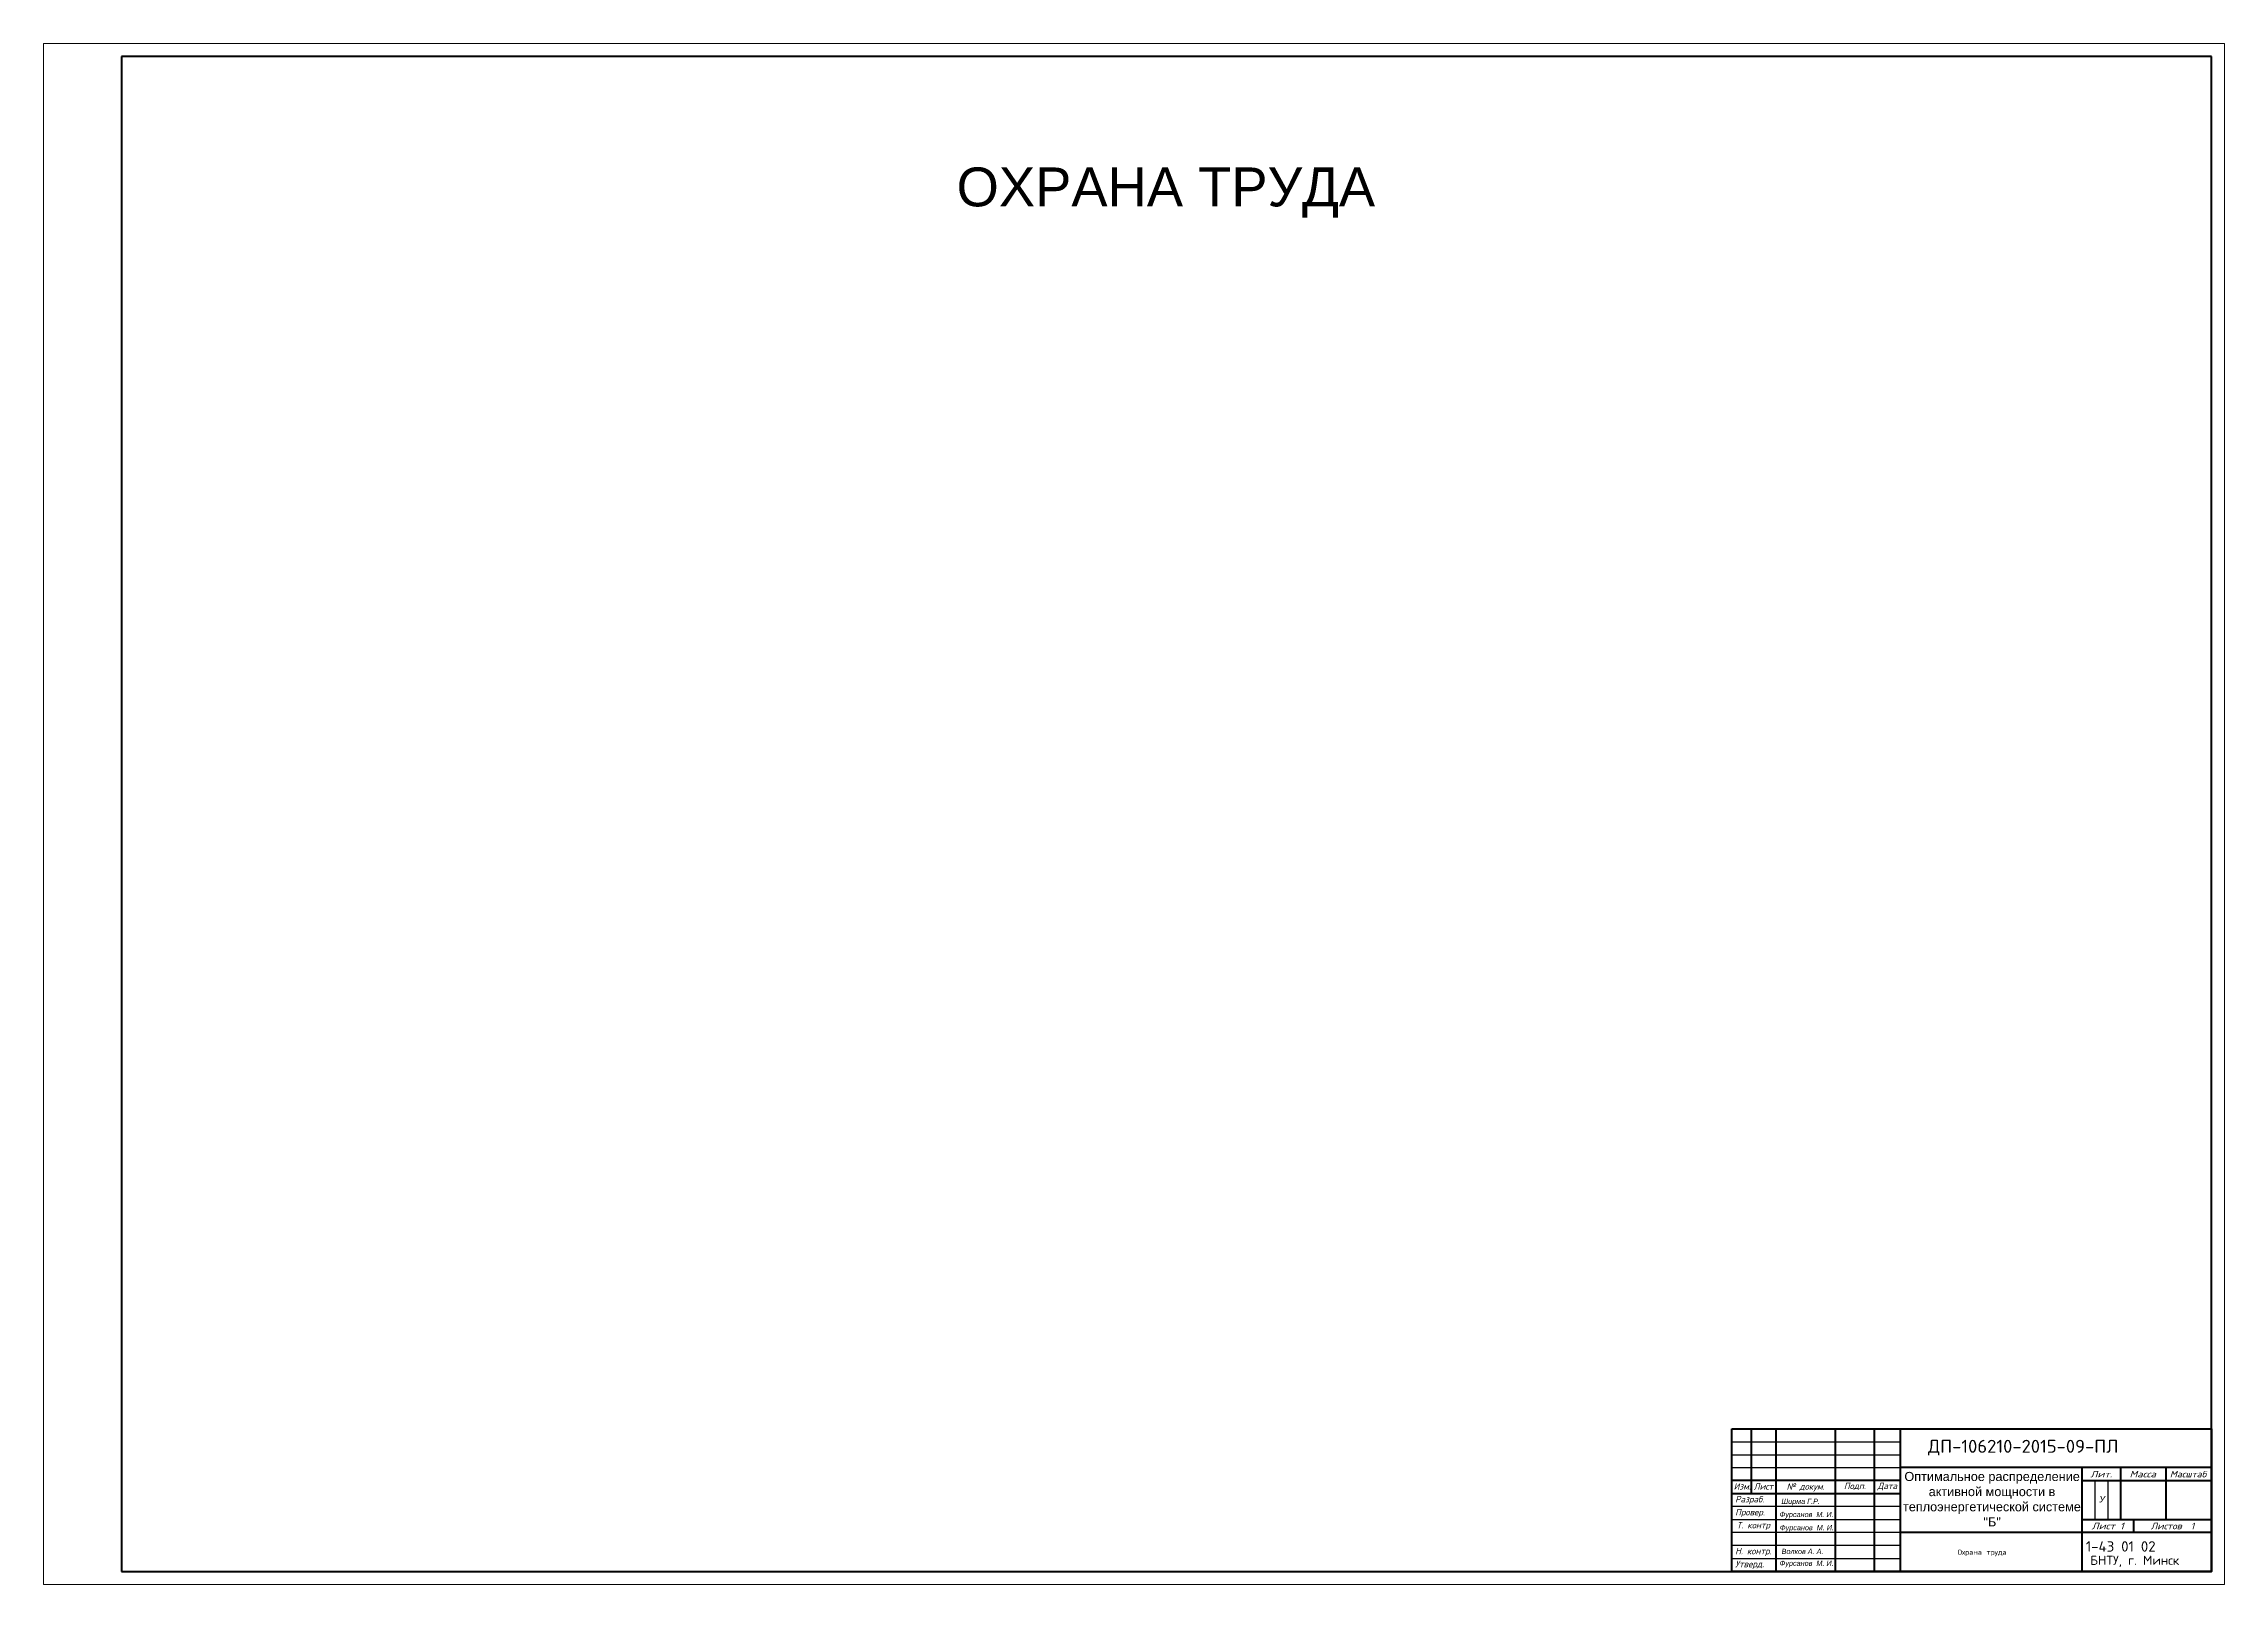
# Model space of a CAD drawing. Header units: millimetres. Extents: x 31864 to 38981, y -7739 to -6115.
# Drawn here: x 38140 to 38981, y -7733 to -7139 of the extents above; entities that cross this region are included whole.
import ezdxf

# ---------------------------------------------------------------- set-up
doc = ezdxf.new("R2010")
doc.units = ezdxf.units.MM
doc.layers.add('6', color=5, linetype='Continuous')
doc.styles.get("Standard").update_dxf_attribs({"font": 'txt.shx', "height": 25})
doc.styles.add('Standart', font='txt.shx', dxfattribs={"width": 0.75, "height": 2.5})
doc.styles.add('STYLE1', font='romans.shx')

msp = doc.modelspace()

# ---------------------------------------------------------------- linework, layer by layer
at = {"lineweight": 9}
for p, q in [((38981.02, -7139.43), (38140.02, -7139.43)), ((38140.02, -7139.43), (38140.02, -7733.43)), ((38981.02, -7733.43), (38981.02, -7139.43)), ((38140.02, -7733.43), (38981.02, -7733.43))]:
    msp.add_line(p, q, dxfattribs=at)
at = {"lineweight": 100}
for p, q in [((38976.02, -7144.43), (38170.02, -7144.43)), ((38976.02, -7728.43), (38976.02, -7144.43)), ((38798.54, -7673.43), (38798.54, -7698.43)), ((38976.02, -7688.42), (38856.02, -7688.43)), ((38946.02, -7708.43), (38946.02, -7713.43)), ((38976.02, -7713.43), (38856.02, -7713.43)), ((38170.02, -7728.46), (38976.02, -7728.43))]:
    msp.add_line(p, q, dxfattribs=at)
at = {"lineweight": 100, "ltscale": 0.3}
msp.add_line((38170.02, -7144.43), (38170.02, -7728.46), dxfattribs=at)
at = {"lineweight": 30}
for p, q in [((38791.02, -7688.43), (38856.02, -7688.43)), ((38931.02, -7693.42), (38931.02, -7708.43)), ((38936.02, -7693.42), (38936.02, -7708.43)), ((38856.02, -7713.43), (38791.02, -7713.43))]:
    msp.add_line(p, q, dxfattribs=at)
msp.add_line((38931.03, -7693.42), (38936.15, -7693.42))
at = {"lineweight": 100}
for points in [[(38791.02, -7673.43), (38976.02, -7673.43), (38976.02, -7728.43), (38791.02, -7728.43), (38791.02, -7673.43)], [(38808.02, -7673.43), (38808.02, -7728.43)], [(38831.02, -7728.43), (38831.02, -7673.43)], [(38846.02, -7673.43), (38846.02, -7728.43)], [(38856.02, -7673.43), (38856.02, -7728.43)], [(38856.02, -7693.43), (38791.02, -7693.43)], [(38926.02, -7688.43), (38926.02, -7728.43)], [(38926.02, -7693.42), (38976.02, -7693.42)], [(38941.02, -7688.43), (38941.02, -7708.43)], [(38958.52, -7708.43), (38958.52, -7688.43)], [(38791.02, -7698.43), (38856.03, -7698.43)], [(38926.02, -7708.43), (38976.02, -7708.43)]]:
    msp.add_lwpolyline(points, dxfattribs=at)
at = {"lineweight": 30}
for points in [[(38791.02, -7678.43), (38856.02, -7678.43)], [(38791.02, -7683.43), (38856.02, -7683.43)], [(38856.02, -7703.43), (38791.02, -7703.43)], [(38791.02, -7708.43), (38856.02, -7708.43)], [(38856.02, -7718.43), (38791.02, -7718.43), (38791.02, -7723.43), (38856.02, -7723.43)]]:
    msp.add_lwpolyline(points, dxfattribs=at)

# ---------------------------------------------------------------- texts
at = {"insert": (38211.89, -7187.17), "char_height": 15, "attachment_point": 1, "line_spacing_factor": 0.6, "style": 'Standart'}
msp.add_mtext_dynamic_manual_height_columns('\\pi280.22;{\\fArial|b0|i0|c204|p34;\\W1;ОХРАНА ТРУДА }', width=720.8731, gutter_width=401.51, heights=[21.69], dxfattribs=at)
at = {"color": 7, "linetype": 'Continuous', "char_height": 2.5}
for s, insert, width, attachment_point in [('{\\fISOCPEUR|b0|i1|c204|p34;Изм.}', (38791.78, -7695.65), 6.6191, 4), ('{\\fISOCPEUR|b0|i1|c204|p34;Лист}', (38803.25, -7695.65), 10, 5), ('{\\fISOCPEUR|b0|i1|c204|p34;№ докум\\fISOCPEUR|b0|i1|c0|p34;.}', (38819.52, -7696.02), 23, 5), ('{\\fISOCPEUR|b0|i1|c204|p34;Подп.}', (38838.52, -7695.65), 15, 5), ('{\\fISOCPEUR|b0|i1|c204|p34;Дата}', (38851.02, -7695.72), 10, 5), ('{\\fISOCPEUR|b0|i1|c204|p34;\\W1.2;Лит.}', (38933.52, -7690.93), 15, 5), ('{\\fISOCPEUR|b0|i1|c204|p34;\\W1.2;Масса}', (38949.52, -7690.93), 17, 5), ('{\\fISOCPEUR|b0|i1|c204|p34;\\W1.1;Масштаб}', (38967.02, -7690.93), 18, 5), ('{\\fISOCPEUR|b0|i1|c204|p34;Разраб.}', (38792.35, -7700.93), 16.6191, 4), ('{\\fArial|b0|i1|c204|p34;У}', (38932.77, -7699.33), 16.4217, 1), ('{\\fISOCPEUR|b0|i1|c204|p34;Провер.}', (38792.35, -7705.93), 16.6191, 4), ('{\\fISOCPEUR|b0|i1|c204|p34;Т. контр}', (38792.95, -7710.93), 16.0186, 4), ('{\\fISOCPEUR|b0|i1|c204|p34;\\W1.2;Лист 1 \\W1;  }', (38936.02, -7710.93), 20, 5), ('{\\fISOCPEUR|b0|i1|c204|p34;\\W1.1;Листов  1   }', (38961.02, -7710.93), 30, 5), ('{\\fISOCPEUR|b0|i1|c204|p34;Н. контр.}', (38792.35, -7720.93), 16.6191, 4), ('{\\fISOCPEUR|b0|i1|c204|p34;Утверд.}', (38792.35, -7725.93), 16.6191, 4)]:
    msp.add_mtext(s, dxfattribs=dict(at, insert=insert, width=width, attachment_point=attachment_point))
at = {"style": 'Standart'}
for s, width, heights, insert, char_height, attachment_point in [('\\pi0.49831;{\\fArial|b0|i0|c204|p34;\\W1;Оптимальное распределение \\P\\pi9.8798;активной мощности в \\P\\pi-0.044839;теплоэнергетической системе \\P\\pi30.998;"Б"}', 68.2224, [22.93], (38857.12, -7711.08), 3.5, 7), ('{\\W1;Охрана труда}', 41.0985, [0], (38878.1, -7720.01), 2, 1)]:
    msp.add_mtext_dynamic_manual_height_columns(s, width=width, gutter_width=12.5, heights=heights, dxfattribs=dict(at, insert=insert, char_height=char_height, attachment_point=attachment_point))
at = {"linetype": 'Continuous', "char_height": 2, "attachment_point": 1}
for s, insert, width in [('{\\fArial|b0|i1|c204|p34;Ширма Г.Р.}', (38810.21, -7700.41), 19.7662), ('{\\fArial|b0|i1|c204|p34;Фурсанов  М. И.}', (38809.46, -7705.47), 23.7688), ('{\\fArial|b0|i1|c204|p34;Фурсанов  М. И.}', (38809.59, -7710.55), 23.7688), ('{\\fArial|b0|i1|c204|p34;Волков А. А.}', (38810.27, -7719.72), 23.7688), ('{\\fArial|b0|i1|c204|p34;Фурсанов  М. И.}', (38809.48, -7724.29), 23.7688)]:
    msp.add_mtext(s, dxfattribs=dict(at, insert=insert, width=width))
at = {"layer": '6', "color": 0, "style": 'STYLE1'}
for s, height, p in [('ДП-106210-2015-09-ПЛ', 5, (38866.72, -7682.69)), ('  1-43 01 02', 4, (38922.27, -7720.8)), ('БНТУ, г. Минск', 3.5, (38929.28, -7725.9))]:
    msp.add_text(s, height=height, dxfattribs=at).set_placement(p)

doc.saveas('drawing.dxf')
